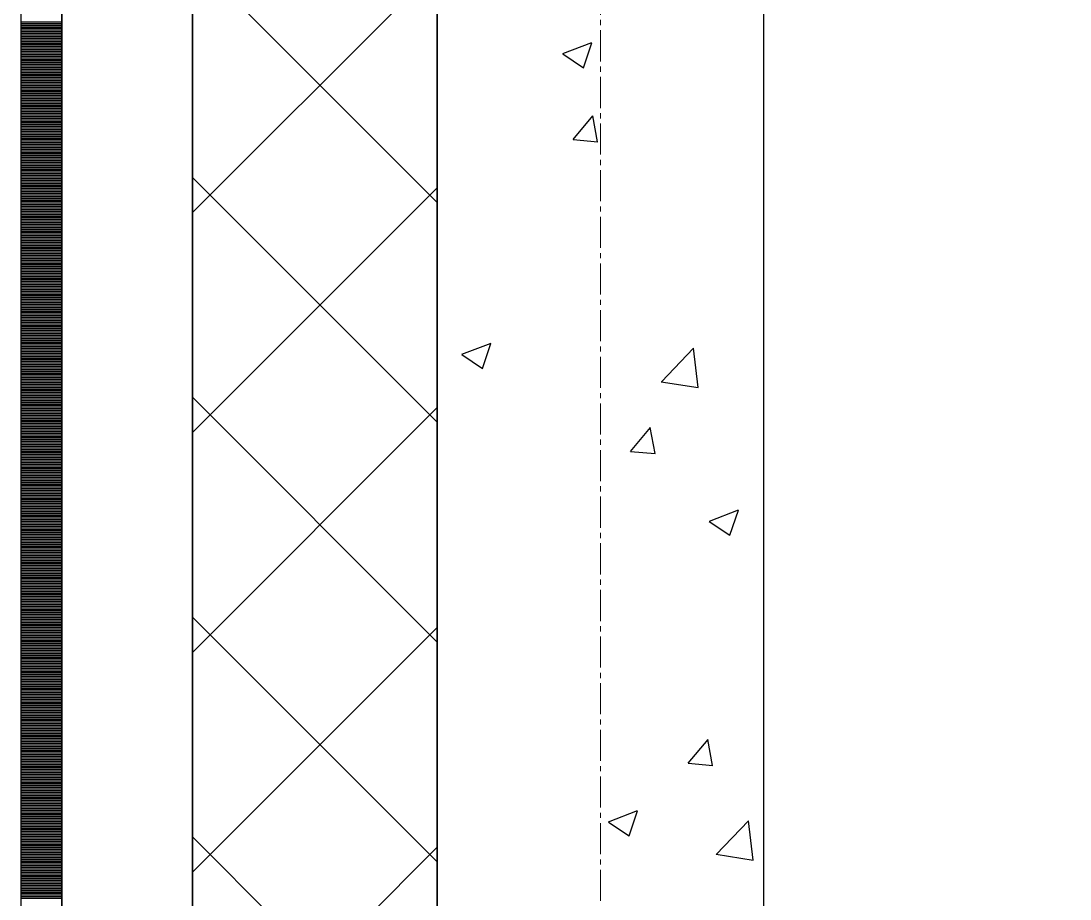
# Model space of a CAD drawing. Header units: millimetres. Extents: x 538266 to 1167394, y 114608 to 637157.
# Drawn here: x 1046079 to 1046721, y 562681 to 563219 of the extents above; entities that cross this region are included whole.
import ezdxf

# ---------------------------------------------------------------- set-up
doc = ezdxf.new("R2010")
doc.units = ezdxf.units.MM
doc.linetypes.add('CENTER2', pattern=[28.575, 19.05, -3.175, 3.175, -3.175])
doc.linetypes.add('DASHED', pattern=[19.05, 12.7, -6.35])
for name, color, linetype, lineweight in [('0) шт стен 3 эт', 150, 'Continuous', 60), ('АР_Стены ПЕНОблок', 52, 'Continuous', 20), ('АР_Тонкая', 254, 'Continuous', 5), ('АР_Утеплитель', 31, 'Continuous', 0), ('АР_Штриховка', 8, 'Continuous', 0)]:
    doc.layers.add(name, color=color, linetype=linetype, lineweight=lineweight)
doc.layers.add('АР_Делит', color=120, linetype='Continuous', lineweight=0, plot=False)
doc.layers.add('КР_Балки-0.5', color=60, linetype='Continuous', lineweight=50, plot=False)
doc.layers.add('РД_Оси_100', color=7, linetype='Continuous', lineweight=0, true_color=0x525252)

# ---------------------------------------------------------------- blocks, each defined once
blk = doc.blocks.new('СОШ_2200_АР_ОСИ_М100_28.05.24')
at = {"layer": 'АР_Делит', "color": 251, "linetype": 'DASHED', "true_color": 0x636466}
blk.add_lwpolyline([(114955, 135155), (114955, -355), (93595.036, -355), (93595.036, 13855), (94145, 13855), (94145, 68320), (66055, 68320), (66055, 13857.73), (83455, 13857.73), (83455, -355), (45245, -355), (45245, 13145), (44695, 13145), (44695, 26755), (45245, 26755), (45245, 68320), (20455, 68320), (20455, 26755), (27955, 26755), (27955, 13145), (-355, 13145), (-355, 100855)], dxfattribs=at)
at = {"layer": 'РД_Оси_100', "color": 251, "linetype": 'CENTER2', "true_color": 0x636466}
blk.add_line((0, -6155), (0, 139938.679), dxfattribs=at)
blk = doc.blocks.new('3_этаж1')
at = {"layer": 'АР_Стены ПЕНОблок', "color": 18, "linetype": 'Continuous', "lineweight": 25, "true_color": 0x000000}
for p, q in [((684283.57, 587568.74), (684283.57, 511368.74)), ((684483.57, 511368.74), (684483.57, 587568.74))]:
    blk.add_line(p, q, dxfattribs=at)
at = {"layer": 'АР_Тонкая', "color": 18, "linetype": 'Continuous', "lineweight": 25, "true_color": 0x000000}
for p, q in [((684028.57, 587568.74), (684028.57, 511368.74)), ((684053.57, 587568.74), (684053.57, 511368.74)), ((684053.57, 511368.74), (684053.57, 587568.74)), ((684133.57, 511368.74), (684133.57, 587568.74))]:
    blk.add_line(p, q, dxfattribs=at)
at = {"layer": 'АР_Утеплитель', "color": 18, "linetype": 'Continuous', "lineweight": 25, "true_color": 0x000000}
for p, q in [((684133.57, 587568.74), (684133.57, 511368.74)), ((684283.57, 511368.74), (684283.57, 587568.74))]:
    blk.add_line(p, q, dxfattribs=at)
at = {"layer": 'АР_Штриховка', "color": 18, "linetype": 'Continuous', "lineweight": 25, "true_color": 0x000000}
for p, q in [((684283.57, 563107.83), (684133.57, 563257.83)), ((684133.57, 563101.54), (684283.57, 563251.54)), ((684028.57, 563218.49), (684053.57, 563218.49)), ((684028.57, 563217.49), (684053.57, 563217.49)), ((684028.57, 563216.49), (684053.57, 563216.49)), ((684028.57, 563215.49), (684053.57, 563215.49)), ((684028.57, 563214.49), (684053.57, 563214.49)), ((684028.57, 563213.49), (684053.57, 563213.49)), ((684028.57, 563212.49), (684053.57, 563212.49)), ((684028.57, 563211.49), (684053.57, 563211.49)), ((684028.57, 563210.49), (684053.57, 563210.49)), ((684028.57, 563209.49), (684053.57, 563209.49)), ((684028.57, 563208.49), (684053.57, 563208.49)), ((684028.57, 563207.49), (684053.57, 563207.49)), ((684028.57, 563206.49), (684053.57, 563206.49)), ((684028.57, 563205.49), (684053.57, 563205.49)), ((684028.57, 563204.49), (684053.57, 563204.49)), ((684028.57, 563203.49), (684053.57, 563203.49)), ((684028.57, 563202.49), (684053.57, 563202.49)), ((684360.52, 563199.03), (684378.31, 563205.86)), ((684373.07, 563190.3), (684378.22, 563205.65)), ((684028.57, 563201.49), (684053.57, 563201.49)), ((684028.57, 563200.49), (684053.57, 563200.49)), ((684028.57, 563199.49), (684053.57, 563199.49)), ((684028.57, 563198.49), (684053.57, 563198.49)), ((684028.57, 563197.49), (684053.57, 563197.49)), ((684028.57, 563196.49), (684053.57, 563196.49)), ((684360.43, 563198.82), (684373.06, 563190.3)), ((684028.57, 563195.49), (684053.57, 563195.49)), ((684028.57, 563194.49), (684053.57, 563194.49)), ((684028.57, 563193.49), (684053.57, 563193.49)), ((684028.57, 563192.49), (684053.57, 563192.49)), ((684028.57, 563191.49), (684053.57, 563191.49)), ((684028.57, 563190.49), (684053.57, 563190.49)), ((684028.57, 563189.49), (684053.57, 563189.49)), ((684028.57, 563188.49), (684053.57, 563188.49)), ((684028.57, 563187.49), (684053.57, 563187.49)), ((684028.57, 563186.49), (684053.57, 563186.49)), ((684028.57, 563185.49), (684053.57, 563185.49)), ((684028.57, 563184.49), (684053.57, 563184.49)), ((684028.57, 563183.49), (684053.57, 563183.49)), ((684028.57, 563182.49), (684053.57, 563182.49)), ((684028.57, 563181.49), (684053.57, 563181.49)), ((684028.57, 563180.49), (684053.57, 563180.49)), ((684028.57, 563179.49), (684053.57, 563179.49)), ((684028.57, 563178.49), (684053.57, 563178.49)), ((684028.57, 563177.49), (684053.57, 563177.49)), ((684028.57, 563176.49), (684053.57, 563176.49)), ((684028.57, 563175.49), (684053.57, 563175.49)), ((684028.57, 563174.49), (684053.57, 563174.49)), ((684028.57, 563173.49), (684053.57, 563173.49)), ((684028.57, 563172.49), (684053.57, 563172.49)), ((684028.57, 563171.49), (684053.57, 563171.49)), ((684028.57, 563170.49), (684053.57, 563170.49)), ((684028.57, 563169.49), (684053.57, 563169.49)), ((684028.57, 563168.49), (684053.57, 563168.49)), ((684028.57, 563167.49), (684053.57, 563167.49)), ((684028.57, 563166.49), (684053.57, 563166.49)), ((684028.57, 563165.49), (684053.57, 563165.49)), ((684028.57, 563164.49), (684053.57, 563164.49)), ((684028.57, 563163.49), (684053.57, 563163.49)), ((684028.57, 563162.49), (684053.57, 563162.49)), ((684028.57, 563161.49), (684053.57, 563161.49)), ((684028.57, 563160.49), (684053.57, 563160.49)), ((684028.57, 563159.49), (684053.57, 563159.49)), ((684028.57, 563158.49), (684053.57, 563158.49)), ((684028.57, 563157.49), (684053.57, 563157.49)), ((684366.74, 563146.34), (684378.98, 563160.93)), ((684381.79, 563144.98), (684378.85, 563160.9)), ((684028.57, 563156.49), (684053.57, 563156.49)), ((684028.57, 563155.49), (684053.57, 563155.49)), ((684028.57, 563154.49), (684053.57, 563154.49)), ((684028.57, 563153.49), (684053.57, 563153.49)), ((684028.57, 563152.49), (684053.57, 563152.49)), ((684028.57, 563151.49), (684053.57, 563151.49)), ((684028.57, 563150.49), (684053.57, 563150.49)), ((684028.57, 563149.49), (684053.57, 563149.49)), ((684028.57, 563148.49), (684053.57, 563148.49)), ((684028.57, 563147.49), (684053.57, 563147.49)), ((684028.57, 563146.49), (684053.57, 563146.49)), ((684028.57, 563145.49), (684053.57, 563145.49)), ((684028.57, 563144.49), (684053.57, 563144.49)), ((684366.74, 563146.33), (684381.92, 563145)), ((684028.57, 563143.49), (684053.57, 563143.49)), ((684028.57, 563142.49), (684053.57, 563142.49)), ((684028.57, 563141.49), (684053.57, 563141.49)), ((684028.57, 563140.49), (684053.57, 563140.49)), ((684028.57, 563139.49), (684053.57, 563139.49)), ((684028.57, 563138.49), (684053.57, 563138.49)), ((684028.57, 563137.49), (684053.57, 563137.49)), ((684028.57, 563136.49), (684053.57, 563136.49)), ((684028.57, 563135.49), (684053.57, 563135.49)), ((684028.57, 563134.49), (684053.57, 563134.49)), ((684028.57, 563133.49), (684053.57, 563133.49)), ((684028.57, 563132.49), (684053.57, 563132.49)), ((684028.57, 563131.49), (684053.57, 563131.49)), ((684028.57, 563130.49), (684053.57, 563130.49)), ((684028.57, 563129.49), (684053.57, 563129.49)), ((684028.57, 563128.49), (684053.57, 563128.49)), ((684028.57, 563127.49), (684053.57, 563127.49)), ((684028.57, 563126.49), (684053.57, 563126.49)), ((684028.57, 563125.49), (684053.57, 563125.49)), ((684028.57, 563124.49), (684053.57, 563124.49)), ((684028.57, 563123.49), (684053.57, 563123.49)), ((684028.57, 563122.49), (684053.57, 563122.49)), ((684028.57, 563121.49), (684053.57, 563121.49)), ((684028.57, 563120.49), (684053.57, 563120.49)), ((684028.57, 563119.49), (684053.57, 563119.49)), ((684283.57, 562973.13), (684133.57, 563123.13)), ((684028.57, 563118.49), (684053.57, 563118.49)), ((684028.57, 563117.49), (684053.57, 563117.49)), ((684028.57, 563116.49), (684053.57, 563116.49)), ((684028.57, 563115.49), (684053.57, 563115.49)), ((684028.57, 563114.49), (684053.57, 563114.49)), ((684028.57, 563113.49), (684053.57, 563113.49)), ((684028.57, 563112.49), (684053.57, 563112.49)), ((684133.57, 562966.84), (684283.57, 563116.84)), ((684028.57, 563111.49), (684053.57, 563111.49)), ((684028.57, 563110.49), (684053.57, 563110.49)), ((684028.57, 563109.49), (684053.57, 563109.49)), ((684028.57, 563108.49), (684053.57, 563108.49)), ((684028.57, 563107.49), (684053.57, 563107.49)), ((684028.57, 563106.49), (684053.57, 563106.49)), ((684028.57, 563105.49), (684053.57, 563105.49)), ((684028.57, 563104.49), (684053.57, 563104.49)), ((684028.57, 563103.49), (684053.57, 563103.49)), ((684028.57, 563102.49), (684053.57, 563102.49)), ((684028.57, 563101.49), (684053.57, 563101.49)), ((684028.57, 563100.49), (684053.57, 563100.49)), ((684028.57, 563099.49), (684053.57, 563099.49)), ((684028.57, 563098.49), (684053.57, 563098.49)), ((684028.57, 563097.49), (684053.57, 563097.49)), ((684028.57, 563096.49), (684053.57, 563096.49)), ((684028.57, 563095.49), (684053.57, 563095.49)), ((684028.57, 563094.49), (684053.57, 563094.49)), ((684028.57, 563093.49), (684053.57, 563093.49)), ((684028.57, 563092.49), (684053.57, 563092.49)), ((684028.57, 563091.49), (684053.57, 563091.49)), ((684028.57, 563090.49), (684053.57, 563090.49)), ((684028.57, 563089.49), (684053.57, 563089.49)), ((684028.57, 563088.49), (684053.57, 563088.49)), ((684028.57, 563087.49), (684053.57, 563087.49)), ((684028.57, 563086.49), (684053.57, 563086.49)), ((684028.57, 563085.49), (684053.57, 563085.49)), ((684028.57, 563084.49), (684053.57, 563084.49)), ((684028.57, 563083.49), (684053.57, 563083.49)), ((684028.57, 563082.49), (684053.57, 563082.49)), ((684028.57, 563081.49), (684053.57, 563081.49)), ((684028.57, 563080.49), (684053.57, 563080.49)), ((684028.57, 563079.49), (684053.57, 563079.49)), ((684028.57, 563078.49), (684053.57, 563078.49)), ((684028.57, 563077.49), (684053.57, 563077.49)), ((684028.57, 563076.49), (684053.57, 563076.49)), ((684028.57, 563075.49), (684053.57, 563075.49)), ((684028.57, 563074.49), (684053.57, 563074.49)), ((684028.57, 563073.49), (684053.57, 563073.49)), ((684028.57, 563072.49), (684053.57, 563072.49)), ((684028.57, 563071.49), (684053.57, 563071.49)), ((684028.57, 563070.49), (684053.57, 563070.49)), ((684028.57, 563069.49), (684053.57, 563069.49)), ((684028.57, 563068.49), (684053.57, 563068.49)), ((684028.57, 563067.49), (684053.57, 563067.49)), ((684028.57, 563066.49), (684053.57, 563066.49)), ((684028.57, 563065.49), (684053.57, 563065.49)), ((684028.57, 563064.49), (684053.57, 563064.49)), ((684028.57, 563063.49), (684053.57, 563063.49)), ((684028.57, 563062.49), (684053.57, 563062.49)), ((684028.57, 563061.49), (684053.57, 563061.49)), ((684028.57, 563060.49), (684053.57, 563060.49)), ((684028.57, 563059.49), (684053.57, 563059.49)), ((684028.57, 563058.49), (684053.57, 563058.49)), ((684028.57, 563057.49), (684053.57, 563057.49)), ((684028.57, 563056.49), (684053.57, 563056.49)), ((684028.57, 563055.49), (684053.57, 563055.49)), ((684028.57, 563054.49), (684053.57, 563054.49)), ((684028.57, 563053.49), (684053.57, 563053.49)), ((684028.57, 563052.49), (684053.57, 563052.49)), ((684028.57, 563051.49), (684053.57, 563051.49)), ((684028.57, 563050.49), (684053.57, 563050.49)), ((684028.57, 563049.49), (684053.57, 563049.49)), ((684028.57, 563048.49), (684053.57, 563048.49)), ((684028.57, 563047.49), (684053.57, 563047.49)), ((684028.57, 563046.49), (684053.57, 563046.49)), ((684028.57, 563045.49), (684053.57, 563045.49)), ((684028.57, 563044.49), (684053.57, 563044.49)), ((684028.57, 563043.49), (684053.57, 563043.49)), ((684028.57, 563042.49), (684053.57, 563042.49)), ((684028.57, 563041.49), (684053.57, 563041.49)), ((684028.57, 563040.49), (684053.57, 563040.49)), ((684028.57, 563039.49), (684053.57, 563039.49)), ((684028.57, 563038.49), (684053.57, 563038.49)), ((684028.57, 563037.49), (684053.57, 563037.49)), ((684028.57, 563036.49), (684053.57, 563036.49)), ((684028.57, 563035.49), (684053.57, 563035.49)), ((684028.57, 563034.49), (684053.57, 563034.49)), ((684028.57, 563033.49), (684053.57, 563033.49)), ((684028.57, 563032.49), (684053.57, 563032.49)), ((684028.57, 563031.49), (684053.57, 563031.49)), ((684028.57, 563030.49), (684053.57, 563030.49)), ((684028.57, 563029.49), (684053.57, 563029.49)), ((684028.57, 563028.49), (684053.57, 563028.49)), ((684028.57, 563027.49), (684053.57, 563027.49)), ((684028.57, 563026.49), (684053.57, 563026.49)), ((684028.57, 563025.49), (684053.57, 563025.49)), ((684028.57, 563024.49), (684053.57, 563024.49)), ((684028.57, 563023.49), (684053.57, 563023.49)), ((684028.57, 563022.49), (684053.57, 563022.49)), ((684028.57, 563021.49), (684053.57, 563021.49)), ((684028.57, 563020.49), (684053.57, 563020.49)), ((684028.57, 563019.49), (684053.57, 563019.49)), ((684028.57, 563018.49), (684053.57, 563018.49)), ((684028.57, 563017.49), (684053.57, 563017.49)), ((684028.57, 563016.49), (684053.57, 563016.49)), ((684298.72, 563014.85), (684316.5, 563021.67)), ((684311.27, 563006.11), (684316.42, 563021.46)), ((684420.85, 562997.83), (684440.64, 563018.45)), ((684443.43, 562994.33), (684440.62, 563018.45)), ((684028.57, 563015.49), (684053.57, 563015.49)), ((684028.57, 563014.49), (684053.57, 563014.49)), ((684028.57, 563013.49), (684053.57, 563013.49)), ((684028.57, 563012.49), (684053.57, 563012.49)), ((684028.57, 563011.49), (684053.57, 563011.49)), ((684028.57, 563010.49), (684053.57, 563010.49)), ((684028.57, 563009.49), (684053.57, 563009.49)), ((684298.62, 563014.64), (684311.26, 563006.11)), ((684028.57, 563008.49), (684053.57, 563008.49)), ((684028.57, 563007.49), (684053.57, 563007.49)), ((684028.57, 563006.49), (684053.57, 563006.49)), ((684028.57, 563005.49), (684053.57, 563005.49)), ((684028.57, 563004.49), (684053.57, 563004.49)), ((684028.57, 563003.49), (684053.57, 563003.49)), ((684028.57, 563002.49), (684053.57, 563002.49)), ((684028.57, 563001.49), (684053.57, 563001.49)), ((684028.57, 563000.49), (684053.57, 563000.49)), ((684028.57, 562999.49), (684053.57, 562999.49)), ((684028.57, 562998.49), (684053.57, 562998.49)), ((684028.57, 562997.49), (684053.57, 562997.49)), ((684028.57, 562996.49), (684053.57, 562996.49)), ((684420.84, 562997.86), (684443.43, 562994.35)), ((684028.57, 562995.49), (684053.57, 562995.49)), ((684028.57, 562994.49), (684053.57, 562994.49)), ((684028.57, 562993.49), (684053.57, 562993.49)), ((684028.57, 562992.49), (684053.57, 562992.49)), ((684028.57, 562991.49), (684053.57, 562991.49)), ((684028.57, 562990.49), (684053.57, 562990.49)), ((684028.57, 562989.49), (684053.57, 562989.49)), ((684028.57, 562988.49), (684053.57, 562988.49)), ((684028.57, 562987.49), (684053.57, 562987.49)), ((684028.57, 562986.49), (684053.57, 562986.49)), ((684028.57, 562985.49), (684053.57, 562985.49)), ((684028.57, 562984.49), (684053.57, 562984.49)), ((684283.57, 562838.42), (684133.57, 562988.42)), ((684028.57, 562983.49), (684053.57, 562983.49)), ((684028.57, 562982.49), (684053.57, 562982.49)), ((684028.57, 562981.49), (684053.57, 562981.49)), ((684028.57, 562980.49), (684053.57, 562980.49)), ((684028.57, 562979.49), (684053.57, 562979.49)), ((684028.57, 562978.49), (684053.57, 562978.49)), ((684028.57, 562977.49), (684053.57, 562977.49)), ((684133.57, 562832.14), (684283.57, 562982.14)), ((684028.57, 562976.49), (684053.57, 562976.49)), ((684028.57, 562975.49), (684053.57, 562975.49)), ((684028.57, 562974.49), (684053.57, 562974.49)), ((684028.57, 562973.49), (684053.57, 562973.49)), ((684028.57, 562972.49), (684053.57, 562972.49)), ((684028.57, 562971.49), (684053.57, 562971.49)), ((684028.57, 562970.49), (684053.57, 562970.49)), ((684028.57, 562969.49), (684053.57, 562969.49)), ((684028.57, 562968.49), (684053.57, 562968.49)), ((684028.57, 562967.49), (684053.57, 562967.49)), ((684028.57, 562966.49), (684053.57, 562966.49)), ((684028.57, 562965.49), (684053.57, 562965.49)), ((684028.57, 562964.49), (684053.57, 562964.49)), ((684401.98, 562955.28), (684414.23, 562969.88)), ((684417.03, 562953.92), (684414.1, 562969.84)), ((684028.57, 562963.49), (684053.57, 562963.49)), ((684028.57, 562962.49), (684053.57, 562962.49)), ((684028.57, 562961.49), (684053.57, 562961.49)), ((684028.57, 562960.49), (684053.57, 562960.49)), ((684028.57, 562959.49), (684053.57, 562959.49)), ((684028.57, 562958.49), (684053.57, 562958.49)), ((684028.57, 562957.49), (684053.57, 562957.49)), ((684028.57, 562956.49), (684053.57, 562956.49)), ((684028.57, 562955.49), (684053.57, 562955.49)), ((684028.57, 562954.49), (684053.57, 562954.49)), ((684028.57, 562953.49), (684053.57, 562953.49)), ((684028.57, 562952.49), (684053.57, 562952.49)), ((684028.57, 562951.49), (684053.57, 562951.49)), ((684401.98, 562955.27), (684417.16, 562953.94)), ((684028.57, 562950.49), (684053.57, 562950.49)), ((684028.57, 562949.49), (684053.57, 562949.49)), ((684028.57, 562948.49), (684053.57, 562948.49)), ((684028.57, 562947.49), (684053.57, 562947.49)), ((684028.57, 562946.49), (684053.57, 562946.49)), ((684028.57, 562945.49), (684053.57, 562945.49)), ((684028.57, 562944.49), (684053.57, 562944.49)), ((684028.57, 562943.49), (684053.57, 562943.49)), ((684028.57, 562942.49), (684053.57, 562942.49)), ((684028.57, 562941.49), (684053.57, 562941.49)), ((684028.57, 562940.49), (684053.57, 562940.49)), ((684028.57, 562939.49), (684053.57, 562939.49)), ((684028.57, 562938.49), (684053.57, 562938.49)), ((684028.57, 562937.49), (684053.57, 562937.49)), ((684028.57, 562936.49), (684053.57, 562936.49)), ((684028.57, 562935.49), (684053.57, 562935.49)), ((684028.57, 562934.49), (684053.57, 562934.49)), ((684028.57, 562933.49), (684053.57, 562933.49)), ((684028.57, 562932.49), (684053.57, 562932.49)), ((684028.57, 562931.49), (684053.57, 562931.49)), ((684028.57, 562930.49), (684053.57, 562930.49)), ((684028.57, 562929.49), (684053.57, 562929.49)), ((684028.57, 562928.49), (684053.57, 562928.49)), ((684028.57, 562927.49), (684053.57, 562927.49)), ((684028.57, 562926.49), (684053.57, 562926.49)), ((684028.57, 562925.49), (684053.57, 562925.49)), ((684028.57, 562924.49), (684053.57, 562924.49)), ((684028.57, 562923.49), (684053.57, 562923.49)), ((684028.57, 562922.49), (684053.57, 562922.49)), ((684028.57, 562921.49), (684053.57, 562921.49)), ((684028.57, 562920.49), (684053.57, 562920.49)), ((684028.57, 562919.49), (684053.57, 562919.49)), ((684450.33, 562912.58), (684468.12, 562919.41)), ((684028.57, 562918.49), (684053.57, 562918.49)), ((684028.57, 562917.49), (684053.57, 562917.49)), ((684028.57, 562916.49), (684053.57, 562916.49)), ((684028.57, 562915.49), (684053.57, 562915.49)), ((684028.57, 562914.49), (684053.57, 562914.49)), ((684028.57, 562913.49), (684053.57, 562913.49)), ((684462.88, 562903.85), (684468.03, 562919.2)), ((684028.57, 562912.49), (684053.57, 562912.49)), ((684028.57, 562911.49), (684053.57, 562911.49)), ((684028.57, 562910.49), (684053.57, 562910.49)), ((684028.57, 562909.49), (684053.57, 562909.49)), ((684028.57, 562908.49), (684053.57, 562908.49)), ((684028.57, 562907.49), (684053.57, 562907.49)), ((684028.57, 562906.49), (684053.57, 562906.49)), ((684450.24, 562912.37), (684462.87, 562903.85)), ((684028.57, 562905.49), (684053.57, 562905.49)), ((684028.57, 562904.49), (684053.57, 562904.49)), ((684028.57, 562903.49), (684053.57, 562903.49)), ((684028.57, 562902.49), (684053.57, 562902.49)), ((684028.57, 562901.49), (684053.57, 562901.49)), ((684028.57, 562900.49), (684053.57, 562900.49)), ((684028.57, 562899.49), (684053.57, 562899.49)), ((684028.57, 562898.49), (684053.57, 562898.49)), ((684028.57, 562897.49), (684053.57, 562897.49)), ((684028.57, 562896.49), (684053.57, 562896.49)), ((684028.57, 562895.49), (684053.57, 562895.49)), ((684028.57, 562894.49), (684053.57, 562894.49)), ((684028.57, 562893.49), (684053.57, 562893.49)), ((684028.57, 562892.49), (684053.57, 562892.49)), ((684028.57, 562891.49), (684053.57, 562891.49)), ((684028.57, 562890.49), (684053.57, 562890.49)), ((684028.57, 562889.49), (684053.57, 562889.49)), ((684028.57, 562888.49), (684053.57, 562888.49)), ((684028.57, 562887.49), (684053.57, 562887.49)), ((684028.57, 562886.49), (684053.57, 562886.49)), ((684028.57, 562885.49), (684053.57, 562885.49)), ((684028.57, 562884.49), (684053.57, 562884.49)), ((684028.57, 562883.49), (684053.57, 562883.49)), ((684028.57, 562882.49), (684053.57, 562882.49)), ((684028.57, 562881.49), (684053.57, 562881.49)), ((684028.57, 562880.49), (684053.57, 562880.49)), ((684028.57, 562879.49), (684053.57, 562879.49)), ((684028.57, 562878.49), (684053.57, 562878.49)), ((684028.57, 562877.49), (684053.57, 562877.49)), ((684028.57, 562876.49), (684053.57, 562876.49)), ((684028.57, 562875.49), (684053.57, 562875.49)), ((684028.57, 562874.49), (684053.57, 562874.49)), ((684028.57, 562873.49), (684053.57, 562873.49)), ((684028.57, 562872.49), (684053.57, 562872.49)), ((684028.57, 562871.49), (684053.57, 562871.49)), ((684028.57, 562870.49), (684053.57, 562870.49)), ((684028.57, 562869.49), (684053.57, 562869.49)), ((684028.57, 562868.49), (684053.57, 562868.49)), ((684028.57, 562867.49), (684053.57, 562867.49)), ((684028.57, 562866.49), (684053.57, 562866.49)), ((684028.57, 562865.49), (684053.57, 562865.49)), ((684028.57, 562864.49), (684053.57, 562864.49)), ((684028.57, 562863.49), (684053.57, 562863.49)), ((684028.57, 562862.49), (684053.57, 562862.49)), ((684028.57, 562861.49), (684053.57, 562861.49)), ((684028.57, 562860.49), (684053.57, 562860.49)), ((684028.57, 562859.49), (684053.57, 562859.49)), ((684028.57, 562858.49), (684053.57, 562858.49)), ((684028.57, 562857.49), (684053.57, 562857.49)), ((684028.57, 562856.49), (684053.57, 562856.49)), ((684028.57, 562855.49), (684053.57, 562855.49)), ((684028.57, 562854.49), (684053.57, 562854.49)), ((684028.57, 562853.49), (684053.57, 562853.49)), ((684028.57, 562852.49), (684053.57, 562852.49)), ((684028.57, 562851.49), (684053.57, 562851.49)), ((684028.57, 562850.49), (684053.57, 562850.49)), ((684028.57, 562849.49), (684053.57, 562849.49)), ((684283.57, 562703.72), (684133.57, 562853.72)), ((684028.57, 562848.49), (684053.57, 562848.49)), ((684028.57, 562847.49), (684053.57, 562847.49)), ((684028.57, 562846.49), (684053.57, 562846.49)), ((684028.57, 562845.49), (684053.57, 562845.49)), ((684028.57, 562844.49), (684053.57, 562844.49)), ((684028.57, 562843.49), (684053.57, 562843.49)), ((684028.57, 562842.49), (684053.57, 562842.49)), ((684133.57, 562697.43), (684283.57, 562847.43)), ((684028.57, 562841.49), (684053.57, 562841.49)), ((684028.57, 562840.49), (684053.57, 562840.49)), ((684028.57, 562839.49), (684053.57, 562839.49)), ((684028.57, 562838.49), (684053.57, 562838.49)), ((684028.57, 562837.49), (684053.57, 562837.49)), ((684028.57, 562836.49), (684053.57, 562836.49)), ((684028.57, 562835.49), (684053.57, 562835.49)), ((684028.57, 562834.49), (684053.57, 562834.49)), ((684028.57, 562833.49), (684053.57, 562833.49)), ((684028.57, 562832.49), (684053.57, 562832.49)), ((684028.57, 562831.49), (684053.57, 562831.49)), ((684028.57, 562830.49), (684053.57, 562830.49)), ((684028.57, 562829.49), (684053.57, 562829.49)), ((684028.57, 562828.49), (684053.57, 562828.49)), ((684028.57, 562827.49), (684053.57, 562827.49)), ((684028.57, 562826.49), (684053.57, 562826.49)), ((684028.57, 562825.49), (684053.57, 562825.49)), ((684028.57, 562824.49), (684053.57, 562824.49)), ((684028.57, 562823.49), (684053.57, 562823.49)), ((684028.57, 562822.49), (684053.57, 562822.49)), ((684028.57, 562821.49), (684053.57, 562821.49)), ((684028.57, 562820.49), (684053.57, 562820.49)), ((684028.57, 562819.49), (684053.57, 562819.49)), ((684028.57, 562818.49), (684053.57, 562818.49)), ((684028.57, 562817.49), (684053.57, 562817.49)), ((684028.57, 562816.49), (684053.57, 562816.49)), ((684028.57, 562815.49), (684053.57, 562815.49)), ((684028.57, 562814.49), (684053.57, 562814.49)), ((684028.57, 562813.49), (684053.57, 562813.49)), ((684028.57, 562812.49), (684053.57, 562812.49)), ((684028.57, 562811.49), (684053.57, 562811.49)), ((684028.57, 562810.49), (684053.57, 562810.49)), ((684028.57, 562809.49), (684053.57, 562809.49)), ((684028.57, 562808.49), (684053.57, 562808.49)), ((684028.57, 562807.49), (684053.57, 562807.49)), ((684028.57, 562806.49), (684053.57, 562806.49)), ((684028.57, 562805.49), (684053.57, 562805.49)), ((684028.57, 562804.49), (684053.57, 562804.49)), ((684028.57, 562803.49), (684053.57, 562803.49)), ((684028.57, 562802.49), (684053.57, 562802.49)), ((684028.57, 562801.49), (684053.57, 562801.49)), ((684028.57, 562800.49), (684053.57, 562800.49)), ((684028.57, 562799.49), (684053.57, 562799.49)), ((684028.57, 562798.49), (684053.57, 562798.49)), ((684028.57, 562797.49), (684053.57, 562797.49)), ((684028.57, 562796.49), (684053.57, 562796.49)), ((684028.57, 562795.49), (684053.57, 562795.49)), ((684028.57, 562794.49), (684053.57, 562794.49)), ((684028.57, 562793.49), (684053.57, 562793.49)), ((684028.57, 562792.49), (684053.57, 562792.49)), ((684028.57, 562791.49), (684053.57, 562791.49)), ((684028.57, 562790.49), (684053.57, 562790.49)), ((684028.57, 562789.49), (684053.57, 562789.49)), ((684028.57, 562788.49), (684053.57, 562788.49)), ((684028.57, 562787.49), (684053.57, 562787.49)), ((684028.57, 562786.49), (684053.57, 562786.49)), ((684028.57, 562785.49), (684053.57, 562785.49)), ((684028.57, 562784.49), (684053.57, 562784.49)), ((684028.57, 562783.49), (684053.57, 562783.49)), ((684028.57, 562782.49), (684053.57, 562782.49)), ((684028.57, 562781.49), (684053.57, 562781.49)), ((684028.57, 562780.49), (684053.57, 562780.49)), ((684028.57, 562779.49), (684053.57, 562779.49)), ((684028.57, 562778.49), (684053.57, 562778.49)), ((684437.23, 562764.23), (684449.47, 562778.82)), ((684452.28, 562762.86), (684449.34, 562778.78)), ((684028.57, 562777.49), (684053.57, 562777.49)), ((684028.57, 562776.49), (684053.57, 562776.49)), ((684028.57, 562775.49), (684053.57, 562775.49)), ((684028.57, 562774.49), (684053.57, 562774.49)), ((684028.57, 562773.49), (684053.57, 562773.49)), ((684028.57, 562772.49), (684053.57, 562772.49)), ((684028.57, 562771.49), (684053.57, 562771.49)), ((684028.57, 562770.49), (684053.57, 562770.49)), ((684028.57, 562769.49), (684053.57, 562769.49)), ((684028.57, 562768.49), (684053.57, 562768.49)), ((684028.57, 562767.49), (684053.57, 562767.49)), ((684028.57, 562766.49), (684053.57, 562766.49)), ((684028.57, 562765.49), (684053.57, 562765.49)), ((684028.57, 562764.49), (684053.57, 562764.49)), ((684028.57, 562763.49), (684053.57, 562763.49)), ((684028.57, 562762.49), (684053.57, 562762.49)), ((684028.57, 562761.49), (684053.57, 562761.49)), ((684028.57, 562760.49), (684053.57, 562760.49)), ((684028.57, 562759.49), (684053.57, 562759.49)), ((684437.22, 562764.22), (684452.41, 562762.89)), ((684028.57, 562758.49), (684053.57, 562758.49)), ((684028.57, 562757.49), (684053.57, 562757.49)), ((684028.57, 562756.49), (684053.57, 562756.49)), ((684028.57, 562755.49), (684053.57, 562755.49)), ((684028.57, 562754.49), (684053.57, 562754.49)), ((684028.57, 562753.49), (684053.57, 562753.49)), ((684028.57, 562752.49), (684053.57, 562752.49)), ((684028.57, 562751.49), (684053.57, 562751.49)), ((684028.57, 562750.49), (684053.57, 562750.49)), ((684028.57, 562749.49), (684053.57, 562749.49)), ((684028.57, 562748.49), (684053.57, 562748.49)), ((684028.57, 562747.49), (684053.57, 562747.49)), ((684028.57, 562746.49), (684053.57, 562746.49)), ((684028.57, 562745.49), (684053.57, 562745.49)), ((684028.57, 562744.49), (684053.57, 562744.49)), ((684028.57, 562743.49), (684053.57, 562743.49)), ((684028.57, 562742.49), (684053.57, 562742.49)), ((684028.57, 562741.49), (684053.57, 562741.49)), ((684028.57, 562740.49), (684053.57, 562740.49)), ((684028.57, 562739.49), (684053.57, 562739.49)), ((684028.57, 562738.49), (684053.57, 562738.49)), ((684028.57, 562737.49), (684053.57, 562737.49)), ((684028.57, 562736.49), (684053.57, 562736.49)), ((684028.57, 562735.49), (684053.57, 562735.49)), ((684028.57, 562734.49), (684053.57, 562734.49)), ((684028.57, 562733.49), (684053.57, 562733.49)), ((684388.53, 562728.39), (684406.32, 562735.22)), ((684401.08, 562719.66), (684406.23, 562735.01)), ((684028.57, 562732.49), (684053.57, 562732.49)), ((684028.57, 562731.49), (684053.57, 562731.49)), ((684028.57, 562730.49), (684053.57, 562730.49)), ((684028.57, 562729.49), (684053.57, 562729.49)), ((684028.57, 562728.49), (684053.57, 562728.49)), ((684028.57, 562727.49), (684053.57, 562727.49)), ((684388.44, 562728.18), (684401.07, 562719.66)), ((684454.53, 562708.36), (684474.31, 562728.98)), ((684477.1, 562704.86), (684474.3, 562728.98)), ((684028.57, 562726.49), (684053.57, 562726.49)), ((684028.57, 562725.49), (684053.57, 562725.49)), ((684028.57, 562724.49), (684053.57, 562724.49)), ((684028.57, 562723.49), (684053.57, 562723.49)), ((684028.57, 562722.49), (684053.57, 562722.49)), ((684028.57, 562721.49), (684053.57, 562721.49)), ((684028.57, 562720.49), (684053.57, 562720.49)), ((684028.57, 562719.49), (684053.57, 562719.49)), ((684028.57, 562718.49), (684053.57, 562718.49)), ((684028.57, 562717.49), (684053.57, 562717.49)), ((684028.57, 562716.49), (684053.57, 562716.49)), ((684028.57, 562715.49), (684053.57, 562715.49)), ((684028.57, 562714.49), (684053.57, 562714.49)), ((684283.57, 562569.01), (684133.57, 562719.01)), ((684028.57, 562713.49), (684053.57, 562713.49)), ((684028.57, 562712.49), (684053.57, 562712.49)), ((684028.57, 562711.49), (684053.57, 562711.49)), ((684028.57, 562710.49), (684053.57, 562710.49)), ((684028.57, 562709.49), (684053.57, 562709.49)), ((684028.57, 562708.49), (684053.57, 562708.49)), ((684028.57, 562707.49), (684053.57, 562707.49)), ((684133.57, 562562.73), (684283.57, 562712.73)), ((684454.52, 562708.39), (684477.11, 562704.88)), ((684028.57, 562706.49), (684053.57, 562706.49)), ((684028.57, 562705.49), (684053.57, 562705.49)), ((684028.57, 562704.49), (684053.57, 562704.49)), ((684028.57, 562703.49), (684053.57, 562703.49)), ((684028.57, 562702.49), (684053.57, 562702.49)), ((684028.57, 562701.49), (684053.57, 562701.49)), ((684028.57, 562700.49), (684053.57, 562700.49)), ((684028.57, 562699.49), (684053.57, 562699.49)), ((684028.57, 562698.49), (684053.57, 562698.49)), ((684028.57, 562697.49), (684053.57, 562697.49)), ((684028.57, 562696.49), (684053.57, 562696.49)), ((684028.57, 562695.49), (684053.57, 562695.49)), ((684028.57, 562694.49), (684053.57, 562694.49)), ((684028.57, 562693.49), (684053.57, 562693.49)), ((684028.57, 562692.49), (684053.57, 562692.49)), ((684028.57, 562691.49), (684053.57, 562691.49)), ((684028.57, 562690.49), (684053.57, 562690.49)), ((684028.57, 562689.49), (684053.57, 562689.49)), ((684028.57, 562688.49), (684053.57, 562688.49)), ((684028.57, 562687.49), (684053.57, 562687.49)), ((684028.57, 562686.49), (684053.57, 562686.49)), ((684028.57, 562685.49), (684053.57, 562685.49)), ((684028.57, 562684.49), (684053.57, 562684.49)), ((684028.57, 562683.49), (684053.57, 562683.49)), ((684028.57, 562682.49), (684053.57, 562682.49)), ((684028.57, 562681.49), (684053.57, 562681.49))]:
    blk.add_line(p, q, dxfattribs=at)
at = {"layer": 'КР_Балки-0.5', "color": 18, "lineweight": 25, "ltscale": 200, "true_color": 0x000000}
blk.add_line((684283.57, 561068.74), (684283.57, 587568.74), dxfattribs=at)

msp = doc.modelspace()

# ---------------------------------------------------------------- block references
at = {"layer": '0) шт стен 3 эт', "color": 5, "lineweight": 25}
msp.add_blockref('3_этаж1', (362050.01, 0), dxfattribs=at)
at = {"layer": 'РД_Оси_100', "lineweight": 25}
msp.add_blockref('СОШ_2200_АР_ОСИ_М100_28.05.24', (1046433.58, 496768.74), dxfattribs=at)

doc.saveas('drawing.dxf')
